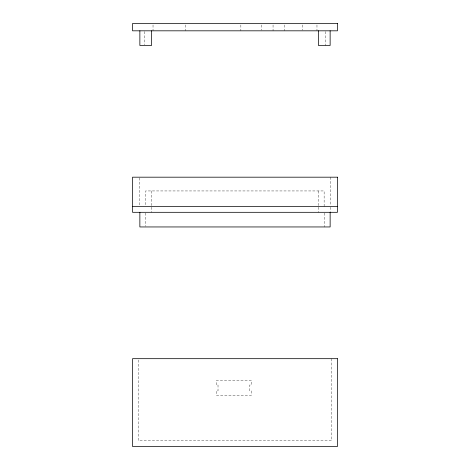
<?xml version="1.0" encoding="UTF-8"?>
<svg xmlns="http://www.w3.org/2000/svg" width="470" height="470" viewBox="0 0 470 470"><rect width="100%" height="100%" fill="white"/><g stroke="black" fill="none" stroke-linecap="round" stroke-linejoin="round"><path stroke-width="0.35" stroke-dasharray="2.35 1.76" d="M331.603 358.68L331.603 440.643L138.397 440.643L138.397 359.409M330.721 177.184L330.721 205.725M330.721 207.188L330.721 211.582M325.745 31.549L325.745 45.455M324.282 213.045L324.282 226.951M324.136 206.459L324.136 190.943L145.571 190.943L145.571 206.459M318.284 190.943L318.284 206.459M318.284 207.188L318.284 212.311M316.968 24.963L316.968 30.82M302.328 24.963L302.328 30.086M284.767 24.963L284.767 30.82M273.058 24.963L273.058 30.82M261.344 24.963L261.344 30.086M240.857 24.963L240.857 30.82M185.233 24.963L185.233 30.82M153.032 24.963L153.032 30.82M151.716 207.188L151.716 212.311M151.422 190.943L151.422 206.459M145.718 213.045L145.718 226.217M144.255 31.549L144.255 44.721M139.279 177.918L139.279 205.725M251.391 380.635L216.265 380.635L216.265 385.024L218.021 385.024L218.021 390.881L216.265 390.881L216.265 395.27L251.391 395.27L251.391 390.881L249.635 390.881L249.635 385.024L251.391 385.024L251.391 380.635"/><path stroke-width="0.7" d="M132.546 206.459L337.454 206.459M330.14 30.82L330.14 45.455L318.431 45.455L318.431 30.82M330.14 212.311L330.14 226.951L139.86 226.951L139.86 212.311M151.569 30.82L151.569 45.455L139.86 45.455L139.86 30.82M337.454 23.5L132.546 23.5L132.546 30.82L337.454 30.82L337.454 23.5M337.454 177.184L132.546 177.184L132.546 212.311L337.454 212.311L337.454 177.184M337.454 358.68L132.546 358.68L132.546 446.5L337.454 446.5L337.454 358.68"/></g></svg>
